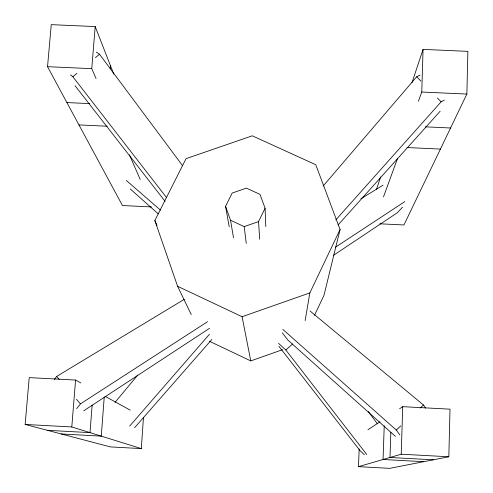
<?xml version="1.0" encoding="UTF-8"?>
<svg xmlns="http://www.w3.org/2000/svg" width="493" height="493" viewBox="0 0 493 493"><rect width="100%" height="100%" fill="white"/><g stroke="black" fill="none" stroke-linecap="round" stroke-linejoin="round"><path stroke-width="0.74" d="M379.807 223.797L403.952 224.962L466.871 94.058L467.869 51.358L423.062 49.392L412.031 82.553M359.157 449.031L358.485 466.655L389.766 468.35L448.827 456.771L450.004 409.165L402.732 406.67L399.595 408.752M418.397 101.256L421.768 92.031L423.062 49.392M358.485 466.655L401.216 454.207L402.732 406.67M384.232 425.699L383.067 459.494L423.733 461.688M390.832 432.398L389.994 457.473L433.304 459.815M80.84 382.95L75.577 380.054L29.223 377.62L25.131 424.448L110.426 446.917L141.294 448.587L143.475 417.454M104.208 397.401L101.262 436.126L61.28 433.969M92.148 405.117L90.009 432.62L47.476 430.334M110.216 68.706L110.457 65.661M141.294 448.587L71.799 426.95L75.577 380.054M96.049 78.479L91.753 68.663L95.198 26.573L51.266 24.65L47.531 66.678L122.455 205.532L151.474 206.931M305.136 320.604L309.844 292.91L340.071 229.516L315.779 164.73L252.274 135.809L186.058 158.647L154.845 220.537L177.597 286.285L191.247 314.559M340.071 229.516L323.993 295.307L314.466 315.378M376.547 189.213L380.645 176.888M383.486 196.898L397.395 158.789M259.7 239.21L258.542 221.616L265.08 208.249L260.027 194.39L246.401 188.116L232.148 193.059L225.566 206.351L229.202 226.731M54.353 379.499L56.652 376.449L184.327 299.269M76.643 408.648L80.451 403.878L207.553 321.695M115.048 402.343L137.701 375.142M323.081 186.107L416.696 76.754L420.098 75.127M129.702 426.063L209.47 334.229M134.583 427.733L211.861 339.43M335.758 219.977L441.13 101.811L444.415 100.048M338.025 225.011L440.181 111.196M402.571 207.152L397.315 212.754L333.441 255.349M399.841 434.894L396.28 430.019L400.815 425.853M420.085 408.124L423.487 405L310.06 311.009M278.563 343.368L285.854 350.018L292.62 343.941M70.437 74.918L72.865 76.742L76.914 73.315M95.445 57.656L99.5 54.23L182.607 165.71M367.944 429.76L380.023 421.743M335.363 247.283L404.833 201.588M83.816 410.749L209.525 328.32M360.864 198.79L383.079 185.165M177.597 286.285L242.081 316.716L309.844 292.91M209.457 341.273L250.777 360.913L282.551 349.691M225.566 206.351L230.545 220.26L244.214 226.601L258.542 221.616M47.531 66.678L91.753 68.663M421.768 92.031L466.871 94.058M66.9 102.569L89.818 103.616M425.367 126.837L450.559 127.995M78.954 124.914L107.203 126.22M406.928 147.53L440.422 149.083M25.131 424.448L71.799 426.95M401.216 454.207L448.827 456.771M104.984 396.249L130.201 410.139M96.314 52.098L99.5 54.23M126.368 180.5L160.558 210.191M158.265 213.894L130.214 188.899M282.822 329.386L396.28 430.019M395.386 436.373L287.857 340.053L282.298 332.793M364.333 454.712L359.933 450.516L278.902 346.314M416.696 76.754L420.948 81.111M437.408 98.002L441.13 101.811M56.652 376.449L59.129 379.308M76.483 399.312L80.451 403.878M75.022 85.646L165.1 201.36M285.854 350.018L366.706 454.441M72.865 76.742L166.689 197.773M368.277 411.532L377.435 423.851M423.487 405L425.632 408.099M154.845 220.537L157.045 225.43M129.449 154.851L140.228 179.501M95.198 26.573L113.809 74.258M242.081 316.716L250.777 360.913M230.545 220.26L233.491 237.694M244.214 226.601L246.254 243.357M265.08 208.249L265.807 226.614"/></g></svg>
